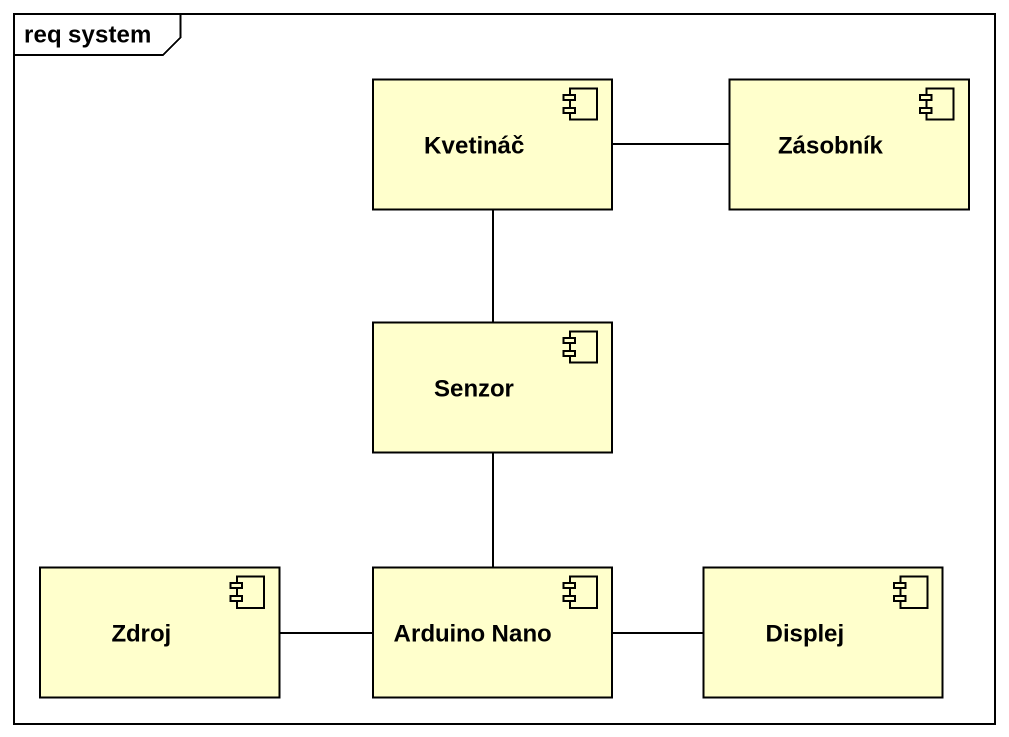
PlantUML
@startuml
mainframe req system
component Kvetináč
component Zásobník
component Senzor
component Zdroj
component "Arduino Nano" as Arduino_Nano
component Displej
Kvetináč -- Senzor
Zásobník -left- Kvetináč
Senzor -- Arduino_Nano
Zdroj -right- Arduino_Nano
Arduino_Nano -right- Displej
@enduml
